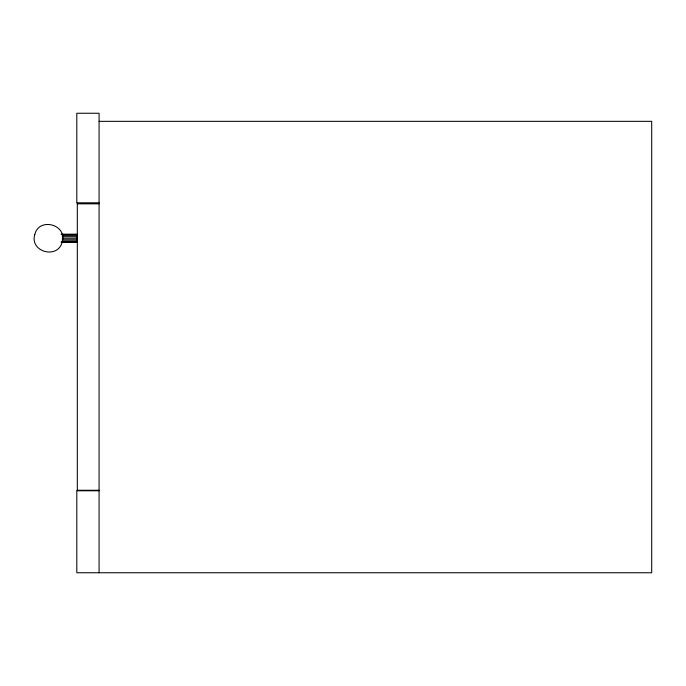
<?xml version="1.0" encoding="UTF-8"?>
<svg xmlns="http://www.w3.org/2000/svg" width="686" height="686" viewBox="0 0 686 686"><rect width="100%" height="100%" fill="white"/><g stroke="black" fill="none" stroke-linecap="round" stroke-linejoin="round"><path stroke-width="1.03" d="M99.076 121.345L651.7 121.345L651.7 572.75L76.806 572.75L76.806 490.773L99.076 490.773M99.076 202.816L76.806 202.816L76.806 113.25L99.076 113.25L99.076 572.75M77.312 203.828L99.076 203.828M61.226 234.192L76.806 234.192L76.806 242.295L61.226 242.295M61.226 234.501L76.806 234.501M62.263 235.384L76.806 235.384M62.263 236.696L76.806 236.696M62.263 238.248L76.806 238.248M62.263 239.791L76.806 239.791M62.263 241.103L76.806 241.103M61.226 241.987L76.806 241.987M77.312 490.267L99.076 490.267M77.312 202.816L77.312 490.773M34.78 234.578C29.404 251.976 58.113 259.668 62.16 241.909C67.537 224.511 38.828 216.819 34.78 234.578"/></g></svg>
